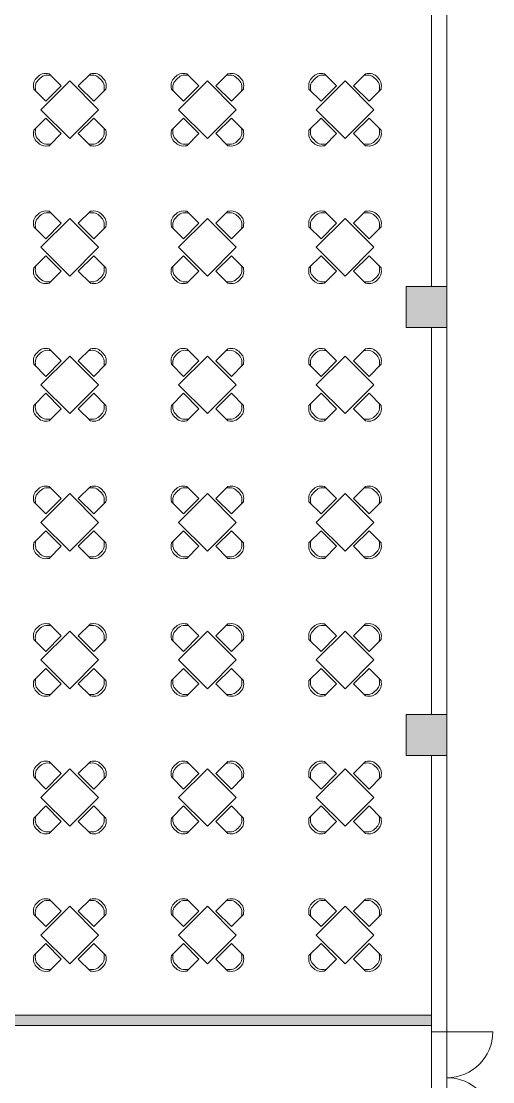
# Model space of a CAD drawing. Header units: metres. Extents: x -302 to 587, y -65 to 94.
# Drawn here: x 116.26 to 125.51, y 11.35 to 32.17 of the extents above; entities that cross this region are included whole.
import ezdxf

# ---------------------------------------------------------------- set-up
doc = ezdxf.new("R2010")
doc.units = ezdxf.units.M
doc.linetypes.add('ACAD_ISO03W100', pattern=[30, 12, -18])
doc.layers.get('0').update_dxf_attribs({"lineweight": 9})
for name, color, linetype, lineweight in [('fanghuo', 1, 'Continuous', 9), ('furniture', 3, 'Continuous', 5), ('glass', 5, 'Continuous', 5), ('hatch', 212, 'ACAD_ISO03W100', 5), ('ProfileEdges', 7, 'Continuous', 9), ('zhuwang', 2, 'Continuous', 13)]:
    doc.layers.add(name, color=color, linetype=linetype, lineweight=lineweight)

msp = doc.modelspace()

# ---------------------------------------------------------------- hatches: boundary and pattern name
at = {"layer": 'hatch', "ltscale": 0.05}
h = msp.add_hatch(color=256, dxfattribs=at)
h.dxf.hatch_style = 1
h.paths.add_polyline_path([(124.6136, 26.9598), (123.8136, 26.9598), (123.8136, 26.1598), (124.6136, 26.1598)])
h = msp.add_hatch(color=256, dxfattribs=at)
h.dxf.hatch_style = 1
h.paths.add_polyline_path([(124.6136, 18.5598), (123.8136, 18.5598), (123.8136, 17.7598), (124.6136, 17.7598)])
h = msp.add_hatch(color=256, dxfattribs=at)
h.dxf.hatch_style = 1
h.paths.add_polyline_path([(107.5136, 12.6598), (98.8136, 12.6598), (98.6136, 12.6598), (98.6136, 12.4598), (107.5136, 12.4598)])
h.paths.add_polyline_path([(124.3136, 12.6598), (115.7136, 12.6598), (115.7136, 12.4598), (124.3136, 12.4598)])

# ---------------------------------------------------------------- linework, layer by layer
at = {"ltscale": 0.05}
msp.add_line((124.6136, 12.3324), (124.3136, 12.3324), dxfattribs=at)
at = {"layer": 'fanghuo', "ltscale": 3}
msp.add_lwpolyline([(116.2136, 68.9598), (98.6136, 68.9598), (98.6136, -7.4402), (124.6136, -7.4402), (124.6136, 60.5598), (116.2136, 60.5598), (116.2136, 68.9598)], dxfattribs=at)
at = {"layer": 'furniture', "ltscale": 0.05}
for p, q in [((116.8119, 31.1399), (117.0488, 30.903)), ((117.6181, 31.1399), (117.3812, 30.903)), ((119.5119, 31.1399), (119.7488, 30.903)), ((120.3181, 31.1399), (120.0812, 30.903)), ((122.2119, 31.1399), (122.4488, 30.903)), ((123.0181, 31.1399), (122.7812, 30.903)), ((116.5079, 30.8358), (116.7448, 30.5989)), ((117.215, 30.9984), (116.6493, 30.4327)), ((117.0488, 30.903), (116.7448, 30.5989)), ((117.7807, 30.4327), (117.215, 30.9984)), ((117.6852, 30.5989), (117.3812, 30.903)), ((117.9221, 30.8358), (117.6852, 30.5989)), ((119.2079, 30.8358), (119.4448, 30.5989)), ((119.915, 30.9984), (119.3493, 30.4327)), ((119.7488, 30.903), (119.4448, 30.5989)), ((120.4807, 30.4327), (119.915, 30.9984)), ((120.3852, 30.5989), (120.0812, 30.903)), ((120.6221, 30.8358), (120.3852, 30.5989)), ((121.9079, 30.8358), (122.1448, 30.5989)), ((122.615, 30.9984), (122.0493, 30.4327)), ((122.4488, 30.903), (122.1448, 30.5989)), ((123.1807, 30.4327), (122.615, 30.9984)), ((123.0852, 30.5989), (122.7812, 30.903)), ((123.3221, 30.8358), (123.0852, 30.5989)), ((116.6493, 30.4327), (117.215, 29.8671)), ((117.215, 29.8671), (117.7807, 30.4327)), ((119.3493, 30.4327), (119.915, 29.8671)), ((119.915, 29.8671), (120.4807, 30.4327)), ((122.0493, 30.4327), (122.615, 29.8671)), ((122.615, 29.8671), (123.1807, 30.4327)), ((116.5079, 30.0297), (116.7448, 30.2666)), ((117.0488, 29.9625), (116.7448, 30.2666)), ((117.6852, 30.2666), (117.3812, 29.9625)), ((117.9221, 30.0297), (117.6852, 30.2666)), ((119.2079, 30.0297), (119.4448, 30.2666)), ((119.7488, 29.9625), (119.4448, 30.2666)), ((120.3852, 30.2666), (120.0812, 29.9625)), ((120.6221, 30.0297), (120.3852, 30.2666)), ((121.9079, 30.0297), (122.1448, 30.2666)), ((122.4488, 29.9625), (122.1448, 30.2666)), ((123.0852, 30.2666), (122.7812, 29.9625)), ((123.3221, 30.0297), (123.0852, 30.2666)), ((116.8119, 29.7256), (117.0488, 29.9625)), ((117.6181, 29.7256), (117.3812, 29.9625)), ((119.5119, 29.7256), (119.7488, 29.9625)), ((120.3181, 29.7256), (120.0812, 29.9625)), ((122.2119, 29.7256), (122.4488, 29.9625)), ((123.0181, 29.7256), (122.7812, 29.9625)), ((116.8119, 28.4399), (117.0488, 28.203)), ((117.6181, 28.4399), (117.3812, 28.203)), ((119.5119, 28.4399), (119.7488, 28.203)), ((120.3181, 28.4399), (120.0812, 28.203)), ((122.2119, 28.4399), (122.4488, 28.203)), ((123.0181, 28.4399), (122.7812, 28.203)), ((116.5079, 28.1358), (116.7448, 27.8989)), ((117.215, 28.2984), (116.6493, 27.7327)), ((117.0488, 28.203), (116.7448, 27.8989)), ((117.7807, 27.7327), (117.215, 28.2984)), ((117.6852, 27.8989), (117.3812, 28.203)), ((117.9221, 28.1358), (117.6852, 27.8989)), ((119.2079, 28.1358), (119.4448, 27.8989)), ((119.915, 28.2984), (119.3493, 27.7327)), ((119.7488, 28.203), (119.4448, 27.8989)), ((120.4807, 27.7327), (119.915, 28.2984)), ((120.3852, 27.8989), (120.0812, 28.203)), ((120.6221, 28.1358), (120.3852, 27.8989)), ((121.9079, 28.1358), (122.1448, 27.8989)), ((122.615, 28.2984), (122.0493, 27.7327)), ((122.4488, 28.203), (122.1448, 27.8989)), ((123.1807, 27.7327), (122.615, 28.2984)), ((123.0852, 27.8989), (122.7812, 28.203)), ((123.3221, 28.1358), (123.0852, 27.8989)), ((116.6493, 27.7327), (117.215, 27.1671)), ((117.215, 27.1671), (117.7807, 27.7327)), ((119.3493, 27.7327), (119.915, 27.1671)), ((119.915, 27.1671), (120.4807, 27.7327)), ((122.0493, 27.7327), (122.615, 27.1671)), ((122.615, 27.1671), (123.1807, 27.7327)), ((116.5079, 27.3297), (116.7448, 27.5666)), ((117.0488, 27.2625), (116.7448, 27.5666)), ((117.6852, 27.5666), (117.3812, 27.2625)), ((117.9221, 27.3297), (117.6852, 27.5666)), ((119.2079, 27.3297), (119.4448, 27.5666)), ((119.7488, 27.2625), (119.4448, 27.5666)), ((120.3852, 27.5666), (120.0812, 27.2625)), ((120.6221, 27.3297), (120.3852, 27.5666)), ((121.9079, 27.3297), (122.1448, 27.5666)), ((122.4488, 27.2625), (122.1448, 27.5666)), ((123.0852, 27.5666), (122.7812, 27.2625)), ((123.3221, 27.3297), (123.0852, 27.5666)), ((116.8119, 27.0256), (117.0488, 27.2625)), ((117.6181, 27.0256), (117.3812, 27.2625)), ((119.5119, 27.0256), (119.7488, 27.2625)), ((120.3181, 27.0256), (120.0812, 27.2625)), ((122.2119, 27.0256), (122.4488, 27.2625)), ((123.0181, 27.0256), (122.7812, 27.2625)), ((116.8119, 25.7399), (117.0488, 25.503)), ((117.6181, 25.7399), (117.3812, 25.503)), ((119.5119, 25.7399), (119.7488, 25.503)), ((120.3181, 25.7399), (120.0812, 25.503)), ((122.2119, 25.7399), (122.4488, 25.503)), ((123.0181, 25.7399), (122.7812, 25.503)), ((116.5079, 25.4358), (116.7448, 25.1989)), ((117.215, 25.5984), (116.6493, 25.0327)), ((117.0488, 25.503), (116.7448, 25.1989)), ((117.7807, 25.0327), (117.215, 25.5984)), ((117.6852, 25.1989), (117.3812, 25.503)), ((117.9221, 25.4358), (117.6852, 25.1989)), ((119.2079, 25.4358), (119.4448, 25.1989)), ((119.915, 25.5984), (119.3493, 25.0327)), ((119.7488, 25.503), (119.4448, 25.1989)), ((120.4807, 25.0327), (119.915, 25.5984)), ((120.3852, 25.1989), (120.0812, 25.503)), ((120.6221, 25.4358), (120.3852, 25.1989)), ((121.9079, 25.4358), (122.1448, 25.1989)), ((122.615, 25.5984), (122.0493, 25.0327)), ((122.4488, 25.503), (122.1448, 25.1989)), ((123.1807, 25.0327), (122.615, 25.5984)), ((123.0852, 25.1989), (122.7812, 25.503)), ((123.3221, 25.4358), (123.0852, 25.1989)), ((116.6493, 25.0327), (117.215, 24.4671)), ((117.215, 24.4671), (117.7807, 25.0327)), ((119.3493, 25.0327), (119.915, 24.4671)), ((119.915, 24.4671), (120.4807, 25.0327)), ((122.0493, 25.0327), (122.615, 24.4671)), ((122.615, 24.4671), (123.1807, 25.0327)), ((116.5079, 24.6297), (116.7448, 24.8666)), ((117.0488, 24.5625), (116.7448, 24.8666)), ((117.6852, 24.8666), (117.3812, 24.5625)), ((117.9221, 24.6297), (117.6852, 24.8666)), ((119.2079, 24.6297), (119.4448, 24.8666)), ((119.7488, 24.5625), (119.4448, 24.8666)), ((120.3852, 24.8666), (120.0812, 24.5625)), ((120.6221, 24.6297), (120.3852, 24.8666)), ((121.9079, 24.6297), (122.1448, 24.8666)), ((122.4488, 24.5625), (122.1448, 24.8666)), ((123.0852, 24.8666), (122.7812, 24.5625)), ((123.3221, 24.6297), (123.0852, 24.8666)), ((116.8119, 24.3256), (117.0488, 24.5625)), ((117.6181, 24.3256), (117.3812, 24.5625)), ((119.5119, 24.3256), (119.7488, 24.5625)), ((120.3181, 24.3256), (120.0812, 24.5625)), ((122.2119, 24.3256), (122.4488, 24.5625)), ((123.0181, 24.3256), (122.7812, 24.5625)), ((116.8119, 23.0399), (117.0488, 22.803)), ((117.6181, 23.0399), (117.3812, 22.803)), ((119.5119, 23.0399), (119.7488, 22.803)), ((120.3181, 23.0399), (120.0812, 22.803)), ((122.2119, 23.0399), (122.4488, 22.803)), ((123.0181, 23.0399), (122.7812, 22.803)), ((116.5079, 22.7358), (116.7448, 22.4989)), ((117.215, 22.8984), (116.6493, 22.3327)), ((117.0488, 22.803), (116.7448, 22.4989)), ((117.7807, 22.3327), (117.215, 22.8984)), ((117.6852, 22.4989), (117.3812, 22.803)), ((117.9221, 22.7358), (117.6852, 22.4989)), ((119.2079, 22.7358), (119.4448, 22.4989)), ((119.915, 22.8984), (119.3493, 22.3327)), ((119.7488, 22.803), (119.4448, 22.4989)), ((120.4807, 22.3327), (119.915, 22.8984)), ((120.3852, 22.4989), (120.0812, 22.803)), ((120.6221, 22.7358), (120.3852, 22.4989)), ((121.9079, 22.7358), (122.1448, 22.4989)), ((122.615, 22.8984), (122.0493, 22.3327)), ((122.4488, 22.803), (122.1448, 22.4989)), ((123.1807, 22.3327), (122.615, 22.8984)), ((123.0852, 22.4989), (122.7812, 22.803)), ((123.3221, 22.7358), (123.0852, 22.4989)), ((116.6493, 22.3327), (117.215, 21.7671)), ((117.215, 21.7671), (117.7807, 22.3327)), ((119.3493, 22.3327), (119.915, 21.7671)), ((119.915, 21.7671), (120.4807, 22.3327)), ((122.0493, 22.3327), (122.615, 21.7671)), ((122.615, 21.7671), (123.1807, 22.3327)), ((116.5079, 21.9297), (116.7448, 22.1666)), ((117.0488, 21.8625), (116.7448, 22.1666)), ((117.6852, 22.1666), (117.3812, 21.8625)), ((117.9221, 21.9297), (117.6852, 22.1666)), ((119.2079, 21.9297), (119.4448, 22.1666)), ((119.7488, 21.8625), (119.4448, 22.1666)), ((120.3852, 22.1666), (120.0812, 21.8625)), ((120.6221, 21.9297), (120.3852, 22.1666)), ((121.9079, 21.9297), (122.1448, 22.1666)), ((122.4488, 21.8625), (122.1448, 22.1666)), ((123.0852, 22.1666), (122.7812, 21.8625)), ((123.3221, 21.9297), (123.0852, 22.1666)), ((116.8119, 21.6256), (117.0488, 21.8625)), ((117.6181, 21.6256), (117.3812, 21.8625)), ((119.5119, 21.6256), (119.7488, 21.8625)), ((120.3181, 21.6256), (120.0812, 21.8625)), ((122.2119, 21.6256), (122.4488, 21.8625)), ((123.0181, 21.6256), (122.7812, 21.8625)), ((117.215, 20.1984), (116.6493, 19.6327)), ((116.8119, 20.3399), (117.0488, 20.103)), ((117.7807, 19.6327), (117.215, 20.1984)), ((117.6181, 20.3399), (117.3812, 20.103)), ((119.915, 20.1984), (119.3493, 19.6327)), ((119.5119, 20.3399), (119.7488, 20.103)), ((120.4807, 19.6327), (119.915, 20.1984)), ((120.3181, 20.3399), (120.0812, 20.103)), ((122.615, 20.1984), (122.0493, 19.6327)), ((122.2119, 20.3399), (122.4488, 20.103)), ((123.1807, 19.6327), (122.615, 20.1984)), ((123.0181, 20.3399), (122.7812, 20.103)), ((116.5079, 20.0358), (116.7448, 19.7989)), ((117.0488, 20.103), (116.7448, 19.7989)), ((117.6852, 19.7989), (117.3812, 20.103)), ((117.9221, 20.0358), (117.6852, 19.7989)), ((119.2079, 20.0358), (119.4448, 19.7989)), ((119.7488, 20.103), (119.4448, 19.7989)), ((120.3852, 19.7989), (120.0812, 20.103)), ((120.6221, 20.0358), (120.3852, 19.7989)), ((121.9079, 20.0358), (122.1448, 19.7989)), ((122.4488, 20.103), (122.1448, 19.7989)), ((123.0852, 19.7989), (122.7812, 20.103)), ((123.3221, 20.0358), (123.0852, 19.7989)), ((116.6493, 19.6327), (117.215, 19.0671)), ((117.215, 19.0671), (117.7807, 19.6327)), ((119.3493, 19.6327), (119.915, 19.0671)), ((119.915, 19.0671), (120.4807, 19.6327)), ((122.0493, 19.6327), (122.615, 19.0671)), ((122.615, 19.0671), (123.1807, 19.6327)), ((116.5079, 19.2297), (116.7448, 19.4666)), ((117.0488, 19.1625), (116.7448, 19.4666)), ((117.6852, 19.4666), (117.3812, 19.1625)), ((117.9221, 19.2297), (117.6852, 19.4666)), ((119.2079, 19.2297), (119.4448, 19.4666)), ((119.7488, 19.1625), (119.4448, 19.4666)), ((120.3852, 19.4666), (120.0812, 19.1625)), ((120.6221, 19.2297), (120.3852, 19.4666)), ((121.9079, 19.2297), (122.1448, 19.4666)), ((122.4488, 19.1625), (122.1448, 19.4666)), ((123.0852, 19.4666), (122.7812, 19.1625)), ((123.3221, 19.2297), (123.0852, 19.4666)), ((116.8119, 18.9256), (117.0488, 19.1625)), ((117.6181, 18.9256), (117.3812, 19.1625)), ((119.5119, 18.9256), (119.7488, 19.1625)), ((120.3181, 18.9256), (120.0812, 19.1625)), ((122.2119, 18.9256), (122.4488, 19.1625)), ((123.0181, 18.9256), (122.7812, 19.1625)), ((117.215, 17.4984), (116.6493, 16.9327)), ((116.8119, 17.6399), (117.0488, 17.403)), ((117.7807, 16.9327), (117.215, 17.4984)), ((117.6181, 17.6399), (117.3812, 17.403)), ((119.915, 17.4984), (119.3493, 16.9327)), ((119.5119, 17.6399), (119.7488, 17.403)), ((120.4807, 16.9327), (119.915, 17.4984)), ((120.3181, 17.6399), (120.0812, 17.403)), ((122.615, 17.4984), (122.0493, 16.9327)), ((122.2119, 17.6399), (122.4488, 17.403)), ((123.1807, 16.9327), (122.615, 17.4984)), ((123.0181, 17.6399), (122.7812, 17.403)), ((116.5079, 17.3358), (116.7448, 17.0989)), ((117.0488, 17.403), (116.7448, 17.0989)), ((117.6852, 17.0989), (117.3812, 17.403)), ((117.9221, 17.3358), (117.6852, 17.0989)), ((119.2079, 17.3358), (119.4448, 17.0989)), ((119.7488, 17.403), (119.4448, 17.0989)), ((120.3852, 17.0989), (120.0812, 17.403)), ((120.6221, 17.3358), (120.3852, 17.0989)), ((121.9079, 17.3358), (122.1448, 17.0989)), ((122.4488, 17.403), (122.1448, 17.0989)), ((123.0852, 17.0989), (122.7812, 17.403)), ((123.3221, 17.3358), (123.0852, 17.0989)), ((116.6493, 16.9327), (117.215, 16.3671)), ((117.215, 16.3671), (117.7807, 16.9327)), ((119.3493, 16.9327), (119.915, 16.3671)), ((119.915, 16.3671), (120.4807, 16.9327)), ((122.0493, 16.9327), (122.615, 16.3671)), ((122.615, 16.3671), (123.1807, 16.9327)), ((116.5079, 16.5297), (116.7448, 16.7666)), ((117.0488, 16.4625), (116.7448, 16.7666)), ((117.6852, 16.7666), (117.3812, 16.4625)), ((117.9221, 16.5297), (117.6852, 16.7666)), ((119.2079, 16.5297), (119.4448, 16.7666)), ((119.7488, 16.4625), (119.4448, 16.7666)), ((120.3852, 16.7666), (120.0812, 16.4625)), ((120.6221, 16.5297), (120.3852, 16.7666)), ((121.9079, 16.5297), (122.1448, 16.7666)), ((122.4488, 16.4625), (122.1448, 16.7666)), ((123.0852, 16.7666), (122.7812, 16.4625)), ((123.3221, 16.5297), (123.0852, 16.7666)), ((116.8119, 16.2256), (117.0488, 16.4625)), ((117.6181, 16.2256), (117.3812, 16.4625)), ((119.5119, 16.2256), (119.7488, 16.4625)), ((120.3181, 16.2256), (120.0812, 16.4625)), ((122.2119, 16.2256), (122.4488, 16.4625)), ((123.0181, 16.2256), (122.7812, 16.4625)), ((117.215, 14.7984), (116.6493, 14.2327)), ((116.8119, 14.9399), (117.0488, 14.703)), ((117.7807, 14.2327), (117.215, 14.7984)), ((117.6181, 14.9399), (117.3812, 14.703)), ((119.915, 14.7984), (119.3493, 14.2327)), ((119.5119, 14.9399), (119.7488, 14.703)), ((120.4807, 14.2327), (119.915, 14.7984)), ((120.3181, 14.9399), (120.0812, 14.703)), ((122.615, 14.7984), (122.0493, 14.2327)), ((122.2119, 14.9399), (122.4488, 14.703)), ((123.1807, 14.2327), (122.615, 14.7984)), ((123.0181, 14.9399), (122.7812, 14.703)), ((116.5079, 14.6358), (116.7448, 14.3989)), ((117.0488, 14.703), (116.7448, 14.3989)), ((117.6852, 14.3989), (117.3812, 14.703)), ((117.9221, 14.6358), (117.6852, 14.3989)), ((119.2079, 14.6358), (119.4448, 14.3989)), ((119.7488, 14.703), (119.4448, 14.3989)), ((120.3852, 14.3989), (120.0812, 14.703)), ((120.6221, 14.6358), (120.3852, 14.3989)), ((121.9079, 14.6358), (122.1448, 14.3989)), ((122.4488, 14.703), (122.1448, 14.3989)), ((123.0852, 14.3989), (122.7812, 14.703)), ((123.3221, 14.6358), (123.0852, 14.3989)), ((116.6493, 14.2327), (117.215, 13.6671)), ((117.215, 13.6671), (117.7807, 14.2327)), ((119.3493, 14.2327), (119.915, 13.6671)), ((119.915, 13.6671), (120.4807, 14.2327)), ((122.0493, 14.2327), (122.615, 13.6671)), ((122.615, 13.6671), (123.1807, 14.2327)), ((116.5079, 13.8297), (116.7448, 14.0666)), ((117.0488, 13.7625), (116.7448, 14.0666)), ((117.6852, 14.0666), (117.3812, 13.7625)), ((117.9221, 13.8297), (117.6852, 14.0666)), ((119.2079, 13.8297), (119.4448, 14.0666)), ((119.7488, 13.7625), (119.4448, 14.0666)), ((120.3852, 14.0666), (120.0812, 13.7625)), ((120.6221, 13.8297), (120.3852, 14.0666)), ((121.9079, 13.8297), (122.1448, 14.0666)), ((122.4488, 13.7625), (122.1448, 14.0666)), ((123.0852, 14.0666), (122.7812, 13.7625)), ((123.3221, 13.8297), (123.0852, 14.0666)), ((116.8119, 13.5256), (117.0488, 13.7625)), ((117.6181, 13.5256), (117.3812, 13.7625)), ((119.5119, 13.5256), (119.7488, 13.7625)), ((120.3181, 13.5256), (120.0812, 13.7625)), ((122.2119, 13.5256), (122.4488, 13.7625)), ((123.0181, 13.5256), (122.7812, 13.7625))]:
    msp.add_line(p, q, dxfattribs=at)
for points in [[(116.5079, 30.8358), (116.5114, 30.9737), (116.5786, 31.0691), (116.6741, 31.1363), (116.8119, 31.1399)], [(116.5432, 30.8004), (116.5468, 30.9383), (116.614, 31.0338), (116.7094, 31.101), (116.8473, 31.1045)], [(117.5827, 31.1045), (117.7206, 31.101), (117.816, 31.0338), (117.8832, 30.9383), (117.8868, 30.8004)], [(117.6181, 31.1399), (117.7559, 31.1363), (117.8514, 31.0691), (117.9186, 30.9737), (117.9221, 30.8358)], [(119.2079, 30.8358), (119.2114, 30.9737), (119.2786, 31.0691), (119.3741, 31.1363), (119.5119, 31.1399)], [(119.2432, 30.8004), (119.2468, 30.9383), (119.314, 31.0338), (119.4094, 31.101), (119.5473, 31.1045)], [(120.2827, 31.1045), (120.4206, 31.101), (120.516, 31.0338), (120.5832, 30.9383), (120.5868, 30.8004)], [(120.3181, 31.1399), (120.4559, 31.1363), (120.5514, 31.0691), (120.6186, 30.9737), (120.6221, 30.8358)], [(121.9079, 30.8358), (121.9114, 30.9737), (121.9786, 31.0691), (122.0741, 31.1363), (122.2119, 31.1399)], [(121.9432, 30.8004), (121.9468, 30.9383), (122.014, 31.0338), (122.1094, 31.101), (122.2473, 31.1045)], [(122.9827, 31.1045), (123.1206, 31.101), (123.216, 31.0338), (123.2832, 30.9383), (123.2868, 30.8004)], [(123.0181, 31.1399), (123.1559, 31.1363), (123.2514, 31.0691), (123.3186, 30.9737), (123.3221, 30.8358)], [(116.5079, 30.0297), (116.5114, 29.8918), (116.5786, 29.7963), (116.6741, 29.7292), (116.8119, 29.7256)], [(116.5432, 30.0651), (116.5468, 29.9272), (116.614, 29.8317), (116.7094, 29.7645), (116.8473, 29.761)], [(117.5827, 29.761), (117.7206, 29.7645), (117.816, 29.8317), (117.8832, 29.9272), (117.8868, 30.0651)], [(117.6181, 29.7256), (117.7559, 29.7292), (117.8514, 29.7963), (117.9186, 29.8918), (117.9221, 30.0297)], [(119.2079, 30.0297), (119.2114, 29.8918), (119.2786, 29.7963), (119.3741, 29.7292), (119.5119, 29.7256)], [(119.2432, 30.0651), (119.2468, 29.9272), (119.314, 29.8317), (119.4094, 29.7645), (119.5473, 29.761)], [(120.2827, 29.761), (120.4206, 29.7645), (120.516, 29.8317), (120.5832, 29.9272), (120.5868, 30.0651)], [(120.3181, 29.7256), (120.4559, 29.7292), (120.5514, 29.7963), (120.6186, 29.8918), (120.6221, 30.0297)], [(121.9079, 30.0297), (121.9114, 29.8918), (121.9786, 29.7963), (122.0741, 29.7292), (122.2119, 29.7256)], [(121.9432, 30.0651), (121.9468, 29.9272), (122.014, 29.8317), (122.1094, 29.7645), (122.2473, 29.761)], [(122.9827, 29.761), (123.1206, 29.7645), (123.216, 29.8317), (123.2832, 29.9272), (123.2868, 30.0651)], [(123.0181, 29.7256), (123.1559, 29.7292), (123.2514, 29.7963), (123.3186, 29.8918), (123.3221, 30.0297)], [(116.5079, 28.1358), (116.5114, 28.2737), (116.5786, 28.3691), (116.6741, 28.4363), (116.8119, 28.4399)], [(116.5432, 28.1004), (116.5468, 28.2383), (116.614, 28.3338), (116.7094, 28.401), (116.8473, 28.4045)], [(117.5827, 28.4045), (117.7206, 28.401), (117.816, 28.3338), (117.8832, 28.2383), (117.8868, 28.1004)], [(117.6181, 28.4399), (117.7559, 28.4363), (117.8514, 28.3691), (117.9186, 28.2737), (117.9221, 28.1358)], [(119.2079, 28.1358), (119.2114, 28.2737), (119.2786, 28.3691), (119.3741, 28.4363), (119.5119, 28.4399)], [(119.2432, 28.1004), (119.2468, 28.2383), (119.314, 28.3338), (119.4094, 28.401), (119.5473, 28.4045)], [(120.2827, 28.4045), (120.4206, 28.401), (120.516, 28.3338), (120.5832, 28.2383), (120.5868, 28.1004)], [(120.3181, 28.4399), (120.4559, 28.4363), (120.5514, 28.3691), (120.6186, 28.2737), (120.6221, 28.1358)], [(121.9079, 28.1358), (121.9114, 28.2737), (121.9786, 28.3691), (122.0741, 28.4363), (122.2119, 28.4399)], [(121.9432, 28.1004), (121.9468, 28.2383), (122.014, 28.3338), (122.1094, 28.401), (122.2473, 28.4045)], [(122.9827, 28.4045), (123.1206, 28.401), (123.216, 28.3338), (123.2832, 28.2383), (123.2868, 28.1004)], [(123.0181, 28.4399), (123.1559, 28.4363), (123.2514, 28.3691), (123.3186, 28.2737), (123.3221, 28.1358)], [(116.5079, 27.3297), (116.5114, 27.1918), (116.5786, 27.0963), (116.6741, 27.0292), (116.8119, 27.0256)], [(116.5432, 27.3651), (116.5468, 27.2272), (116.614, 27.1317), (116.7094, 27.0645), (116.8473, 27.061)], [(117.5827, 27.061), (117.7206, 27.0645), (117.816, 27.1317), (117.8832, 27.2272), (117.8868, 27.3651)], [(117.6181, 27.0256), (117.7559, 27.0292), (117.8514, 27.0963), (117.9186, 27.1918), (117.9221, 27.3297)], [(119.2079, 27.3297), (119.2114, 27.1918), (119.2786, 27.0963), (119.3741, 27.0292), (119.5119, 27.0256)], [(119.2432, 27.3651), (119.2468, 27.2272), (119.314, 27.1317), (119.4094, 27.0645), (119.5473, 27.061)], [(120.2827, 27.061), (120.4206, 27.0645), (120.516, 27.1317), (120.5832, 27.2272), (120.5868, 27.3651)], [(120.3181, 27.0256), (120.4559, 27.0292), (120.5514, 27.0963), (120.6186, 27.1918), (120.6221, 27.3297)], [(121.9079, 27.3297), (121.9114, 27.1918), (121.9786, 27.0963), (122.0741, 27.0292), (122.2119, 27.0256)], [(121.9432, 27.3651), (121.9468, 27.2272), (122.014, 27.1317), (122.1094, 27.0645), (122.2473, 27.061)], [(122.9827, 27.061), (123.1206, 27.0645), (123.216, 27.1317), (123.2832, 27.2272), (123.2868, 27.3651)], [(123.0181, 27.0256), (123.1559, 27.0292), (123.2514, 27.0963), (123.3186, 27.1918), (123.3221, 27.3297)], [(116.5079, 25.4358), (116.5114, 25.5737), (116.5786, 25.6691), (116.6741, 25.7363), (116.8119, 25.7399)], [(116.5432, 25.4004), (116.5468, 25.5383), (116.614, 25.6338), (116.7094, 25.701), (116.8473, 25.7045)], [(117.5827, 25.7045), (117.7206, 25.701), (117.816, 25.6338), (117.8832, 25.5383), (117.8868, 25.4004)], [(117.6181, 25.7399), (117.7559, 25.7363), (117.8514, 25.6691), (117.9186, 25.5737), (117.9221, 25.4358)], [(119.2079, 25.4358), (119.2114, 25.5737), (119.2786, 25.6691), (119.3741, 25.7363), (119.5119, 25.7399)], [(119.2432, 25.4004), (119.2468, 25.5383), (119.314, 25.6338), (119.4094, 25.701), (119.5473, 25.7045)], [(120.2827, 25.7045), (120.4206, 25.701), (120.516, 25.6338), (120.5832, 25.5383), (120.5868, 25.4004)], [(120.3181, 25.7399), (120.4559, 25.7363), (120.5514, 25.6691), (120.6186, 25.5737), (120.6221, 25.4358)], [(121.9079, 25.4358), (121.9114, 25.5737), (121.9786, 25.6691), (122.0741, 25.7363), (122.2119, 25.7399)], [(121.9432, 25.4004), (121.9468, 25.5383), (122.014, 25.6338), (122.1094, 25.701), (122.2473, 25.7045)], [(122.9827, 25.7045), (123.1206, 25.701), (123.216, 25.6338), (123.2832, 25.5383), (123.2868, 25.4004)], [(123.0181, 25.7399), (123.1559, 25.7363), (123.2514, 25.6691), (123.3186, 25.5737), (123.3221, 25.4358)], [(116.5079, 24.6297), (116.5114, 24.4918), (116.5786, 24.3963), (116.6741, 24.3292), (116.8119, 24.3256)], [(116.5432, 24.6651), (116.5468, 24.5272), (116.614, 24.4317), (116.7094, 24.3645), (116.8473, 24.361)], [(117.5827, 24.361), (117.7206, 24.3645), (117.816, 24.4317), (117.8832, 24.5272), (117.8868, 24.6651)], [(117.6181, 24.3256), (117.7559, 24.3292), (117.8514, 24.3963), (117.9186, 24.4918), (117.9221, 24.6297)], [(119.2079, 24.6297), (119.2114, 24.4918), (119.2786, 24.3963), (119.3741, 24.3292), (119.5119, 24.3256)], [(119.2432, 24.6651), (119.2468, 24.5272), (119.314, 24.4317), (119.4094, 24.3645), (119.5473, 24.361)], [(120.2827, 24.361), (120.4206, 24.3645), (120.516, 24.4317), (120.5832, 24.5272), (120.5868, 24.6651)], [(120.3181, 24.3256), (120.4559, 24.3292), (120.5514, 24.3963), (120.6186, 24.4918), (120.6221, 24.6297)], [(121.9079, 24.6297), (121.9114, 24.4918), (121.9786, 24.3963), (122.0741, 24.3292), (122.2119, 24.3256)], [(121.9432, 24.6651), (121.9468, 24.5272), (122.014, 24.4317), (122.1094, 24.3645), (122.2473, 24.361)], [(122.9827, 24.361), (123.1206, 24.3645), (123.216, 24.4317), (123.2832, 24.5272), (123.2868, 24.6651)], [(123.0181, 24.3256), (123.1559, 24.3292), (123.2514, 24.3963), (123.3186, 24.4918), (123.3221, 24.6297)], [(116.5079, 22.7358), (116.5114, 22.8737), (116.5786, 22.9691), (116.6741, 23.0363), (116.8119, 23.0399)], [(116.5432, 22.7004), (116.5468, 22.8383), (116.614, 22.9338), (116.7094, 23.001), (116.8473, 23.0045)], [(117.5827, 23.0045), (117.7206, 23.001), (117.816, 22.9338), (117.8832, 22.8383), (117.8868, 22.7004)], [(117.6181, 23.0399), (117.7559, 23.0363), (117.8514, 22.9691), (117.9186, 22.8737), (117.9221, 22.7358)], [(119.2079, 22.7358), (119.2114, 22.8737), (119.2786, 22.9691), (119.3741, 23.0363), (119.5119, 23.0399)], [(119.2432, 22.7004), (119.2468, 22.8383), (119.314, 22.9338), (119.4094, 23.001), (119.5473, 23.0045)], [(120.2827, 23.0045), (120.4206, 23.001), (120.516, 22.9338), (120.5832, 22.8383), (120.5868, 22.7004)], [(120.3181, 23.0399), (120.4559, 23.0363), (120.5514, 22.9691), (120.6186, 22.8737), (120.6221, 22.7358)], [(121.9079, 22.7358), (121.9114, 22.8737), (121.9786, 22.9691), (122.0741, 23.0363), (122.2119, 23.0399)], [(121.9432, 22.7004), (121.9468, 22.8383), (122.014, 22.9338), (122.1094, 23.001), (122.2473, 23.0045)], [(122.9827, 23.0045), (123.1206, 23.001), (123.216, 22.9338), (123.2832, 22.8383), (123.2868, 22.7004)], [(123.0181, 23.0399), (123.1559, 23.0363), (123.2514, 22.9691), (123.3186, 22.8737), (123.3221, 22.7358)], [(116.5079, 21.9297), (116.5114, 21.7918), (116.5786, 21.6963), (116.6741, 21.6292), (116.8119, 21.6256)], [(116.5432, 21.9651), (116.5468, 21.8272), (116.614, 21.7317), (116.7094, 21.6645), (116.8473, 21.661)], [(117.5827, 21.661), (117.7206, 21.6645), (117.816, 21.7317), (117.8832, 21.8272), (117.8868, 21.9651)], [(117.6181, 21.6256), (117.7559, 21.6292), (117.8514, 21.6963), (117.9186, 21.7918), (117.9221, 21.9297)], [(119.2079, 21.9297), (119.2114, 21.7918), (119.2786, 21.6963), (119.3741, 21.6292), (119.5119, 21.6256)], [(119.2432, 21.9651), (119.2468, 21.8272), (119.314, 21.7317), (119.4094, 21.6645), (119.5473, 21.661)], [(120.2827, 21.661), (120.4206, 21.6645), (120.516, 21.7317), (120.5832, 21.8272), (120.5868, 21.9651)], [(120.3181, 21.6256), (120.4559, 21.6292), (120.5514, 21.6963), (120.6186, 21.7918), (120.6221, 21.9297)], [(121.9079, 21.9297), (121.9114, 21.7918), (121.9786, 21.6963), (122.0741, 21.6292), (122.2119, 21.6256)], [(121.9432, 21.9651), (121.9468, 21.8272), (122.014, 21.7317), (122.1094, 21.6645), (122.2473, 21.661)], [(122.9827, 21.661), (123.1206, 21.6645), (123.216, 21.7317), (123.2832, 21.8272), (123.2868, 21.9651)], [(123.0181, 21.6256), (123.1559, 21.6292), (123.2514, 21.6963), (123.3186, 21.7918), (123.3221, 21.9297)], [(116.5079, 20.0358), (116.5114, 20.1737), (116.5786, 20.2691), (116.6741, 20.3363), (116.8119, 20.3399)], [(116.5432, 20.0004), (116.5468, 20.1383), (116.614, 20.2338), (116.7094, 20.301), (116.8473, 20.3045)], [(117.5827, 20.3045), (117.7206, 20.301), (117.816, 20.2338), (117.8832, 20.1383), (117.8868, 20.0004)], [(117.6181, 20.3399), (117.7559, 20.3363), (117.8514, 20.2691), (117.9186, 20.1737), (117.9221, 20.0358)], [(119.2079, 20.0358), (119.2114, 20.1737), (119.2786, 20.2691), (119.3741, 20.3363), (119.5119, 20.3399)], [(119.2432, 20.0004), (119.2468, 20.1383), (119.314, 20.2338), (119.4094, 20.301), (119.5473, 20.3045)], [(120.2827, 20.3045), (120.4206, 20.301), (120.516, 20.2338), (120.5832, 20.1383), (120.5868, 20.0004)], [(120.3181, 20.3399), (120.4559, 20.3363), (120.5514, 20.2691), (120.6186, 20.1737), (120.6221, 20.0358)], [(121.9079, 20.0358), (121.9114, 20.1737), (121.9786, 20.2691), (122.0741, 20.3363), (122.2119, 20.3399)], [(121.9432, 20.0004), (121.9468, 20.1383), (122.014, 20.2338), (122.1094, 20.301), (122.2473, 20.3045)], [(122.9827, 20.3045), (123.1206, 20.301), (123.216, 20.2338), (123.2832, 20.1383), (123.2868, 20.0004)], [(123.0181, 20.3399), (123.1559, 20.3363), (123.2514, 20.2691), (123.3186, 20.1737), (123.3221, 20.0358)], [(116.5079, 19.2297), (116.5114, 19.0918), (116.5786, 18.9963), (116.6741, 18.9292), (116.8119, 18.9256)], [(116.5432, 19.2651), (116.5468, 19.1272), (116.614, 19.0317), (116.7094, 18.9645), (116.8473, 18.961)], [(117.5827, 18.961), (117.7206, 18.9645), (117.816, 19.0317), (117.8832, 19.1272), (117.8868, 19.2651)], [(117.6181, 18.9256), (117.7559, 18.9292), (117.8514, 18.9963), (117.9186, 19.0918), (117.9221, 19.2297)], [(119.2079, 19.2297), (119.2114, 19.0918), (119.2786, 18.9963), (119.3741, 18.9292), (119.5119, 18.9256)], [(119.2432, 19.2651), (119.2468, 19.1272), (119.314, 19.0317), (119.4094, 18.9645), (119.5473, 18.961)], [(120.2827, 18.961), (120.4206, 18.9645), (120.516, 19.0317), (120.5832, 19.1272), (120.5868, 19.2651)], [(120.3181, 18.9256), (120.4559, 18.9292), (120.5514, 18.9963), (120.6186, 19.0918), (120.6221, 19.2297)], [(121.9079, 19.2297), (121.9114, 19.0918), (121.9786, 18.9963), (122.0741, 18.9292), (122.2119, 18.9256)], [(121.9432, 19.2651), (121.9468, 19.1272), (122.014, 19.0317), (122.1094, 18.9645), (122.2473, 18.961)], [(122.9827, 18.961), (123.1206, 18.9645), (123.216, 19.0317), (123.2832, 19.1272), (123.2868, 19.2651)], [(123.0181, 18.9256), (123.1559, 18.9292), (123.2514, 18.9963), (123.3186, 19.0918), (123.3221, 19.2297)], [(116.5079, 17.3358), (116.5114, 17.4737), (116.5786, 17.5691), (116.6741, 17.6363), (116.8119, 17.6399)], [(116.5432, 17.3004), (116.5468, 17.4383), (116.614, 17.5338), (116.7094, 17.601), (116.8473, 17.6045)], [(117.5827, 17.6045), (117.7206, 17.601), (117.816, 17.5338), (117.8832, 17.4383), (117.8868, 17.3004)], [(117.6181, 17.6399), (117.7559, 17.6363), (117.8514, 17.5691), (117.9186, 17.4737), (117.9221, 17.3358)], [(119.2079, 17.3358), (119.2114, 17.4737), (119.2786, 17.5691), (119.3741, 17.6363), (119.5119, 17.6399)], [(119.2432, 17.3004), (119.2468, 17.4383), (119.314, 17.5338), (119.4094, 17.601), (119.5473, 17.6045)], [(120.2827, 17.6045), (120.4206, 17.601), (120.516, 17.5338), (120.5832, 17.4383), (120.5868, 17.3004)], [(120.3181, 17.6399), (120.4559, 17.6363), (120.5514, 17.5691), (120.6186, 17.4737), (120.6221, 17.3358)], [(121.9079, 17.3358), (121.9114, 17.4737), (121.9786, 17.5691), (122.0741, 17.6363), (122.2119, 17.6399)], [(121.9432, 17.3004), (121.9468, 17.4383), (122.014, 17.5338), (122.1094, 17.601), (122.2473, 17.6045)], [(122.9827, 17.6045), (123.1206, 17.601), (123.216, 17.5338), (123.2832, 17.4383), (123.2868, 17.3004)], [(123.0181, 17.6399), (123.1559, 17.6363), (123.2514, 17.5691), (123.3186, 17.4737), (123.3221, 17.3358)], [(116.5079, 16.5297), (116.5114, 16.3918), (116.5786, 16.2963), (116.6741, 16.2292), (116.8119, 16.2256)], [(116.5432, 16.5651), (116.5468, 16.4272), (116.614, 16.3317), (116.7094, 16.2645), (116.8473, 16.261)], [(117.5827, 16.261), (117.7206, 16.2645), (117.816, 16.3317), (117.8832, 16.4272), (117.8868, 16.5651)], [(117.6181, 16.2256), (117.7559, 16.2292), (117.8514, 16.2963), (117.9186, 16.3918), (117.9221, 16.5297)], [(119.2079, 16.5297), (119.2114, 16.3918), (119.2786, 16.2963), (119.3741, 16.2292), (119.5119, 16.2256)], [(119.2432, 16.5651), (119.2468, 16.4272), (119.314, 16.3317), (119.4094, 16.2645), (119.5473, 16.261)], [(120.2827, 16.261), (120.4206, 16.2645), (120.516, 16.3317), (120.5832, 16.4272), (120.5868, 16.5651)], [(120.3181, 16.2256), (120.4559, 16.2292), (120.5514, 16.2963), (120.6186, 16.3918), (120.6221, 16.5297)], [(121.9079, 16.5297), (121.9114, 16.3918), (121.9786, 16.2963), (122.0741, 16.2292), (122.2119, 16.2256)], [(121.9432, 16.5651), (121.9468, 16.4272), (122.014, 16.3317), (122.1094, 16.2645), (122.2473, 16.261)], [(122.9827, 16.261), (123.1206, 16.2645), (123.216, 16.3317), (123.2832, 16.4272), (123.2868, 16.5651)], [(123.0181, 16.2256), (123.1559, 16.2292), (123.2514, 16.2963), (123.3186, 16.3918), (123.3221, 16.5297)], [(116.5079, 14.6358), (116.5114, 14.7737), (116.5786, 14.8691), (116.6741, 14.9363), (116.8119, 14.9399)], [(116.5432, 14.6004), (116.5468, 14.7383), (116.614, 14.8338), (116.7094, 14.901), (116.8473, 14.9045)], [(117.5827, 14.9045), (117.7206, 14.901), (117.816, 14.8338), (117.8832, 14.7383), (117.8868, 14.6004)], [(117.6181, 14.9399), (117.7559, 14.9363), (117.8514, 14.8691), (117.9186, 14.7737), (117.9221, 14.6358)], [(119.2079, 14.6358), (119.2114, 14.7737), (119.2786, 14.8691), (119.3741, 14.9363), (119.5119, 14.9399)], [(119.2432, 14.6004), (119.2468, 14.7383), (119.314, 14.8338), (119.4094, 14.901), (119.5473, 14.9045)], [(120.2827, 14.9045), (120.4206, 14.901), (120.516, 14.8338), (120.5832, 14.7383), (120.5868, 14.6004)], [(120.3181, 14.9399), (120.4559, 14.9363), (120.5514, 14.8691), (120.6186, 14.7737), (120.6221, 14.6358)], [(121.9079, 14.6358), (121.9114, 14.7737), (121.9786, 14.8691), (122.0741, 14.9363), (122.2119, 14.9399)], [(121.9432, 14.6004), (121.9468, 14.7383), (122.014, 14.8338), (122.1094, 14.901), (122.2473, 14.9045)], [(122.9827, 14.9045), (123.1206, 14.901), (123.216, 14.8338), (123.2832, 14.7383), (123.2868, 14.6004)], [(123.0181, 14.9399), (123.1559, 14.9363), (123.2514, 14.8691), (123.3186, 14.7737), (123.3221, 14.6358)], [(116.5079, 13.8297), (116.5114, 13.6918), (116.5786, 13.5963), (116.6741, 13.5292), (116.8119, 13.5256)], [(116.5432, 13.8651), (116.5468, 13.7272), (116.614, 13.6317), (116.7094, 13.5645), (116.8473, 13.561)], [(117.5827, 13.561), (117.7206, 13.5645), (117.816, 13.6317), (117.8832, 13.7272), (117.8868, 13.8651)], [(117.6181, 13.5256), (117.7559, 13.5292), (117.8514, 13.5963), (117.9186, 13.6918), (117.9221, 13.8297)], [(119.2079, 13.8297), (119.2114, 13.6918), (119.2786, 13.5963), (119.3741, 13.5292), (119.5119, 13.5256)], [(119.2432, 13.8651), (119.2468, 13.7272), (119.314, 13.6317), (119.4094, 13.5645), (119.5473, 13.561)], [(120.2827, 13.561), (120.4206, 13.5645), (120.516, 13.6317), (120.5832, 13.7272), (120.5868, 13.8651)], [(120.3181, 13.5256), (120.4559, 13.5292), (120.5514, 13.5963), (120.6186, 13.6918), (120.6221, 13.8297)], [(121.9079, 13.8297), (121.9114, 13.6918), (121.9786, 13.5963), (122.0741, 13.5292), (122.2119, 13.5256)], [(121.9432, 13.8651), (121.9468, 13.7272), (122.014, 13.6317), (122.1094, 13.5645), (122.2473, 13.561)], [(122.9827, 13.561), (123.1206, 13.5645), (123.216, 13.6317), (123.2832, 13.7272), (123.2868, 13.8651)], [(123.0181, 13.5256), (123.1559, 13.5292), (123.2514, 13.5963), (123.3186, 13.6918), (123.3221, 13.8297)]]:
    msp.add_spline(points, degree=3, dxfattribs=at)
at = {"layer": 'glass', "ltscale": 0.05}
msp.add_line((124.6136, 12.3324), (125.5136, 12.3324), dxfattribs=at)
for centre, start, end in [((124.6136, 12.3324), 270, 0), ((124.6136, 10.5324), 0, 90)]:
    msp.add_arc(centre, 0.9, start, end, dxfattribs=at)
at = {"layer": 'ProfileEdges', "ltscale": 0.05}
for p, q in [((124.3136, 26.9598), (124.3136, 34.5598)), ((124.6136, -7.4402), (124.6136, 34.5598)), ((124.3136, 18.5598), (124.3136, 26.1598)), ((124.3136, 10.1598), (124.3136, 17.7598)), ((115.7136, 12.6598), (124.3136, 12.6598)), ((115.7136, 12.4598), (124.3136, 12.4598))]:
    msp.add_line(p, q, dxfattribs=at)
at = {"layer": 'zhuwang'}
for points in [[(123.8136, 26.9598), (124.6136, 26.9598), (124.6136, 26.1598), (123.8136, 26.1598)], [(123.8136, 18.5598), (124.6136, 18.5598), (124.6136, 17.7598), (123.8136, 17.7598)]]:
    msp.add_lwpolyline(points, close=True, dxfattribs=at)

doc.saveas('drawing.dxf')
